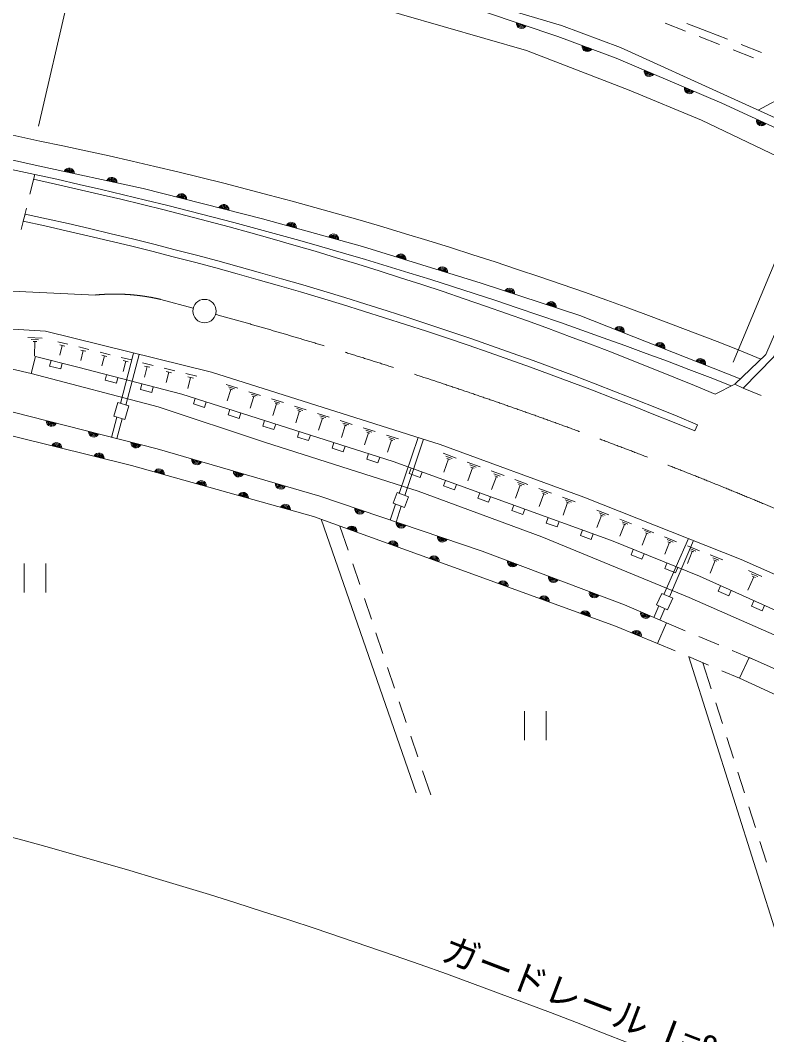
# Model space of a CAD drawing. Units: millimetres, scale not verified. Extents: x 40000 to 680000, y 20000 to 380000.
# Drawn here: x 448994 to 500271, y 259609 to 329304 of the extents above; entities that cross this region are included whole.
import ezdxf
from ezdxf.enums import TextEntityAlignment as Align

# ---------------------------------------------------------------- set-up
doc = ezdxf.new("R2010")
doc.units = ezdxf.units.MM
doc.header["$LTSCALE"] = 1000
doc.linetypes.add('CHAIN', pattern=[18.5, 12, -1.5, 3.5, -1.5])
for name, color, linetype, lineweight in [('M-BGD', 7, 'Continuous', 13), ('M-BMK', 2, 'CHAIN', 13), ('M-BMK-SRVR', 3, 'Continuous', 13), ('M-STR-HTXT', 7, 'Continuous', 13)]:
    doc.layers.add(name, color=color, linetype=linetype, lineweight=lineweight)
doc.styles.add('ＭＳ ゴシック', font='')
doc.styles.get('ＭＳ ゴシック').set_extended_font_data('MS Gothic')

msp = doc.modelspace()

# ---------------------------------------------------------------- linework, layer by layer
at = {"layer": 'M-BGD'}
for p, q in [((494702, 328556), (493306, 329104)), ((494776, 329092), (496168, 328553)), ((496168, 328553), (497580, 328005)), ((497030, 327644), (495633, 328191)), ((498513, 327642), (499911, 327099)), ((499357, 326731), (497961, 327279)), ((499687, 323128), (503391, 325149)), ((449983, 318715), (449652, 317359)), ((449415, 316388), (449059, 314931)), ((449319, 315994), (449199, 315504)), ((449504, 307505), (450507, 307472)), ((449751, 307371), (450252, 307355)), ((440407, 307208), (449744, 305032)), ((449872, 307242), (450123, 307234)), ((449997, 307238), (449965, 306235)), ((451581, 307217), (452252, 307051)), ((451707, 307008), (452043, 306924)), ((451875, 306966), (451709, 306295)), ((453026, 306858), (453702, 306691)), ((450033, 306202), (449744, 305032)), ((453153, 306648), (453491, 306564)), ((453322, 306606), (453155, 305930)), ((454473, 306500), (455160, 306329)), ((454602, 306285), (454945, 306200)), ((454774, 306243), (454603, 305555)), ((456782, 306442), (455879, 302982)), ((455931, 306138), (456630, 305965)), ((456240, 302872), (457168, 306346)), ((451105, 305931), (451007, 305544)), ((451007, 305544), (451783, 305348)), ((451783, 305348), (451881, 305736)), ((456062, 305920), (456412, 305833)), ((456237, 305876), (456063, 305177)), ((457400, 305773), (458111, 305597)), ((457534, 305552), (457889, 305463)), ((457712, 305507), (457535, 304796)), ((458882, 305406), (459605, 305227)), ((454927, 304955), (454827, 304568)), ((454827, 304568), (455602, 304367)), ((455602, 304367), (455702, 304754)), ((459018, 305180), (459379, 305091)), ((459199, 305135), (459019, 304412)), ((460369, 305037), (461117, 304851)), ((460509, 304804), (460884, 304711)), ((460696, 304757), (460511, 304009)), ((457348, 304329), (457247, 303941)), ((457247, 303941), (458022, 303741)), ((458022, 303741), (458122, 304128)), ((463132, 304275), (463933, 304022)), ((463469, 303948), (463217, 303148)), ((463301, 304111), (463701, 303985)), ((463369, 303980), (463570, 303917)), ((498662, 304031), (499887, 303531)), ((461011, 303326), (460890, 302945)), ((464694, 303782), (465498, 303529)), ((465033, 303454), (464779, 302650)), ((464863, 303618), (465265, 303492)), ((464932, 303486), (465133, 303423)), ((466259, 303289), (467067, 303034)), ((460890, 302945), (461652, 302702)), ((461652, 302702), (461774, 303083)), ((463393, 302567), (463272, 302186)), ((466600, 302959), (466345, 302151)), ((466429, 303124), (466833, 302997)), ((466499, 302991), (466701, 302928)), ((467828, 302794), (468640, 302538)), ((467999, 302629), (468405, 302501)), ((468069, 302495), (468272, 302431)), ((455631, 302030), (455271, 300651)), ((455622, 300562), (455986, 301922)), ((463272, 302186), (464034, 301943)), ((464034, 301943), (464156, 302324)), ((465775, 301808), (465654, 301427)), ((468170, 302463), (467914, 301651)), ((469401, 302298), (470217, 302041)), ((469745, 301966), (469488, 301150)), ((469573, 302132), (469981, 302003)), ((469643, 301998), (469847, 301934)), ((470978, 301801), (471797, 301543)), ((465654, 301427), (466416, 301184)), ((466416, 301184), (466538, 301565)), ((471323, 301467), (471065, 300648)), ((471151, 301634), (471560, 301505)), ((471221, 301499), (471426, 301435)), ((472559, 301303), (473382, 301043)), ((472732, 301135), (473144, 301005)), ((495513, 301521), (495323, 301089)), ((468157, 301049), (468036, 300668)), ((468036, 300668), (468798, 300425)), ((468798, 300425), (468920, 300806)), ((472905, 300967), (472646, 300144)), ((472802, 301000), (473008, 300935)), ((474143, 300803), (474970, 300543)), ((474491, 300466), (474231, 299639)), ((474317, 300635), (474731, 300504)), ((474388, 300499), (474595, 300434)), ((475023, 296803), (476324, 300640)), ((476687, 300526), (475409, 296657)), ((470540, 300290), (470418, 299909)), ((470418, 299909), (471180, 299666)), ((471180, 299666), (471302, 300047)), ((472922, 299531), (472800, 299150)), ((472800, 299150), (473562, 298907)), ((473562, 298907), (473684, 299289)), ((478042, 299555), (478939, 299226)), ((478408, 299166), (478079, 298269)), ((478225, 299360), (478674, 299196)), ((478296, 299207), (478520, 299125)), ((475853, 298543), (475717, 298167)), ((479693, 298949), (480585, 298622)), ((480057, 298563), (479730, 297671)), ((479875, 298756), (480321, 298593)), ((479946, 298604), (480169, 298522)), ((481338, 298346), (482225, 298021)), ((475717, 298167), (476469, 297895)), ((476469, 297895), (476605, 298271)), ((478204, 297692), (478067, 297316)), ((481700, 297962), (481375, 297076)), ((481519, 298154), (481963, 297991)), ((481590, 298002), (481811, 297921)), ((482978, 297744), (483859, 297421)), ((478067, 297316), (478820, 297044)), ((478820, 297044), (478956, 297420)), ((483338, 297363), (483015, 296482)), ((483158, 297554), (483599, 297392)), ((483228, 297403), (483448, 297322)), ((484613, 297145), (485488, 296824)), ((484792, 296955), (485229, 296795)), ((480554, 296841), (480418, 296465)), ((480418, 296465), (481170, 296193)), ((481170, 296193), (481306, 296569)), ((484970, 296766), (484649, 295890)), ((484861, 296806), (485080, 296725)), ((486242, 296547), (487112, 296228)), ((486420, 296359), (486855, 296199)), ((486489, 296210), (486706, 296131)), ((474402, 294971), (474772, 296062)), ((475164, 295913), (474807, 294834)), ((482905, 295990), (482769, 295614)), ((482769, 295614), (483521, 295342)), ((483521, 295342), (483657, 295718)), ((486597, 296170), (486278, 295301)), ((488592, 295655), (489416, 295329)), ((476181, 276237), (469664, 295024)), ((485256, 295139), (485120, 294763)), ((485872, 294491), (486008, 294867)), ((488922, 295286), (488596, 294461)), ((488757, 295470), (489169, 295307)), ((488819, 295326), (489025, 295245)), ((490172, 295029), (490972, 294713)), ((490333, 294850), (490732, 294692)), ((470950, 294558), (471510, 292901)), ((485120, 294763), (485872, 294491)), ((487606, 294288), (487470, 293912)), ((490493, 294671), (490176, 293872)), ((490393, 294711), (490593, 294632)), ((491709, 294421), (492521, 294100)), ((491872, 294239), (492278, 294079)), ((487470, 293912), (488222, 293640)), ((488222, 293640), (488359, 294016)), ((492035, 294058), (491714, 293246)), ((491933, 294098), (492136, 294017)), ((493209, 289858), (494896, 293698)), ((493259, 293808), (494083, 293482)), ((493589, 293439), (493263, 292615)), ((493424, 293623), (493836, 293460)), ((493486, 293480), (493692, 293398)), ((495251, 293557), (493604, 289682)), ((491103, 292955), (490952, 292584)), ((494820, 293190), (495657, 292859)), ((495156, 292815), (494825, 291979)), ((494988, 293003), (495406, 292837)), ((495051, 292857), (495260, 292774)), ((490952, 292584), (491693, 292283)), ((491693, 292283), (491844, 292653)), ((496386, 292570), (497251, 292228)), ((496733, 292183), (496391, 291318)), ((496560, 292376), (496992, 292205)), ((496625, 292226), (496842, 292140)), ((449254, 291985), (449254, 289985)), ((450754, 291985), (450754, 289985)), ((471830, 291954), (472310, 290533)), ((493418, 292012), (493267, 291641)), ((493267, 291641), (494008, 291340)), ((494008, 291340), (494159, 291710)), ((499022, 291495), (499931, 291093)), ((499376, 291067), (498975, 290158)), ((499199, 291281), (499653, 291080)), ((499263, 291117), (499490, 291017)), ((497101, 290451), (496938, 290086)), ((496938, 290086), (497667, 289759)), ((497667, 289759), (497831, 290124)), ((472630, 289585), (473110, 288164)), ((499382, 289427), (499218, 289062)), ((492512, 288272), (492863, 289072)), ((493269, 288891), (492929, 288093)), ((499218, 289062), (499948, 288735)), ((499948, 288735), (500112, 289100)), ((492767, 286485), (493381, 287898)), ((493381, 287898), (494675, 287357)), ((473430, 287217), (473910, 285796)), ((492767, 286485), (493971, 285978)), ((495598, 286971), (496982, 286392)), ((497904, 286006), (499199, 285464)), ((494892, 285590), (496275, 285008)), ((494927, 285576), (501064, 266158)), ((496465, 283366), (495892, 285169)), ((499061, 285525), (498400, 284113)), ((474230, 284848), (474710, 283427)), ((497196, 284620), (498400, 284113)), ((475030, 282480), (475510, 281059)), ((497223, 280983), (496768, 282413)), ((483627, 281836), (483627, 279836)), ((485127, 281836), (485127, 279836)), ((475830, 280111), (476310, 278690)), ((497981, 278601), (497526, 280030)), ((476630, 277743), (477189, 276086)), ((498738, 276218), (498284, 277648)), ((499496, 273836), (499042, 275266)), ((500254, 271454), (499799, 272883))]:
    msp.add_line(p, q, dxfattribs=at)
for points in [[(431657, 339316), (440841, 337824), (454601, 334913), (456320, 334666), (469460, 331365), (483762, 327231), (490814, 324498), (495793, 322437), (505218, 317920)], [(471868, 333212), (486171, 328942), (490236, 327434), (504921, 320744), (505372, 320588)], [(471440, 332638), (480892, 329888), (485922, 328197), (489936, 326708), (497197, 323599), (505330, 319859)], [(450337, 320999), (446182, 321921), (436665, 323726), (421166, 326055), (408077, 327237), (400564, 327692), (391266, 328028), (379353, 328025), (371833, 327959), (361464, 327563), (348410, 326613), (335071, 325153), (322834, 323444), (300605, 319973), (283771, 317367), (271209, 315210), (257368, 312838), (253830, 312164), (240297, 309900), (188987, 301195)], [(450222, 319309), (445827, 320291), (436386, 322115), (423376, 324168), (407940, 325460), (400304, 326003), (391239, 326362), (379213, 326375), (371909, 326255), (361569, 325784), (348585, 324839), (335253, 323176), (323139, 321421), (284086, 315397), (257745, 310877), (189278, 299386)], [(284745, 314812), (323229, 320820), (335333, 322574), (347986, 324085), (360327, 325119), (371927, 325647), (379217, 325767), (391225, 325695), (399427, 325383), (407893, 324855), (423348, 323438), (436281, 321516), (445684, 319619), (449983, 318715)], [(496729, 303618), (498074, 304315), (500212, 306349), (505218, 317920), (505372, 320588), (506184, 320162), (505943, 317762), (500743, 306160), (498662, 304031), (498074, 304315)], [(498458, 304680), (487440, 309030), (480651, 311239), (472510, 313769), (465633, 315674), (457427, 317756), (450222, 319309)], [(380047, 310245), (393666, 310182), (406660, 309483), (420525, 308070), (440932, 304313), (458399, 299853), (469566, 296605), (480716, 292838), (490499, 289141), (493381, 287898)], [(492767, 286485), (489892, 287674), (480086, 291244), (469130, 295218), (456633, 298723), (440543, 302703), (428271, 305099), (418814, 306692), (406682, 307969), (393814, 308662), (380065, 308711)], [(440574, 308565), (450726, 307944), (462123, 305117), (477827, 300166), (487699, 296546), (498514, 292266), (507428, 288327), (522214, 281130), (533076, 275387), (551478, 265555)], [(450033, 306202), (452954, 305466), (460096, 303617), (474599, 298997), (489612, 293562), (495650, 291103), (510686, 284352), (522331, 278745), (533347, 273040), (542049, 268148), (549051, 263945)], [(449744, 305032), (458462, 302739), (465769, 300311), (476318, 296943), (484815, 293811), (494941, 289645), (505521, 285008), (513420, 281325), (520382, 277887), (532397, 271807), (543817, 265643), (547513, 263654), (548696, 263287)], [(499061, 285525), (503927, 283381), (512245, 279310), (524521, 273249), (534118, 268104), (548763, 260075)], [(548033, 258600), (533329, 266648), (523763, 271776), (511640, 278027), (503229, 281879), (498400, 284113)]]:
    msp.add_lwpolyline(points, dxfattribs=at)
for points in [[(455702, 303036), (456453, 302807), (456166, 301866), (455414, 302096)], [(474886, 296855), (475659, 296563), (475382, 295831), (474609, 296123)], [(493059, 289924), (493811, 289590), (493462, 288805), (492710, 289139)]]:
    msp.add_lwpolyline(points, close=True, dxfattribs=at)
for centre, radius, start, end in [((483424, 329094), 354, 170.20988, 332.61506), ((483424, 329094), 283, 172.43392, 330.39102), ((483424, 329094), 212, 176.18025, 326.64469), ((483424, 329094), 142, 183.89198, 318.93296), ((483424, 329094), 100, 194.20964, 308.6153), ((487948, 327503), 354, 168.45136, 330.85654), ((487948, 327503), 283, 170.6754, 328.6325), ((487948, 327503), 212, 174.42173, 324.88618), ((487948, 327503), 142, 182.13346, 317.17445), ((487948, 327503), 100, 192.45112, 306.85679), ((492209, 325794), 354, 165.61701, 328.02218), ((492209, 325794), 283, 167.84104, 325.79814), ((492209, 325794), 212, 171.58737, 322.05182), ((492209, 325794), 142, 179.2991, 314.34009), ((492209, 325794), 100, 189.61676, 304.02243), ((494967, 324613), 354, 165.61701, 328.02218), ((494967, 324613), 283, 167.84104, 325.79814), ((494967, 324613), 212, 171.58737, 322.05182), ((494967, 324613), 142, 179.2991, 314.34009), ((494967, 324613), 100, 189.61676, 304.02243), ((499923, 322405), 354, 164.09854, 326.50371), ((499923, 322405), 283, 166.32258, 324.27968), ((499923, 322405), 212, 170.0689, 320.53335), ((499923, 322405), 142, 177.78063, 312.82162), ((499923, 322405), 100, 188.09829, 302.50396), ((393286, 42817), 283972, 67.9545, 78.41026), ((383002, 11979), 313965, 68.5464, 77.68184), ((452347, 318796), 354, 356.63311, 159.03829), ((452347, 318796), 283, 358.85715, 156.81425), ((452347, 318796), 212, 2.60347, 153.06792), ((452347, 318796), 142, 10.3152, 145.35619), ((452347, 318796), 100, 20.63287, 135.03853), ((455279, 318163), 354, 356.63311, 159.03829), ((393922, 59112), 265240, 67.19474, 77.81621), ((455279, 318163), 283, 358.85715, 156.81425), ((455279, 318163), 212, 2.60347, 153.06792), ((455279, 318163), 142, 10.3152, 145.35619), ((455279, 318163), 100, 20.63287, 135.03853), ((460062, 317031), 354, 354.56405, 156.96923), ((460062, 317031), 283, 356.78809, 154.74519), ((460062, 317031), 212, 0.53441, 150.99886), ((460062, 317031), 142, 8.24614, 143.28713), ((460062, 317031), 100, 18.56381, 132.96947), ((462970, 316294), 354, 354.56405, 156.96923), ((462970, 316294), 283, 356.78809, 154.74519), ((462970, 316294), 212, 0.53441, 150.99886), ((462970, 316294), 142, 8.24614, 143.28713), ((392583, 53951), 268114, 67.42428, 77.78325), ((462970, 316294), 100, 18.56381, 132.96947), ((391818, 50906), 270748, 67.52429, 77.76428), ((467611, 315070), 354, 353.31115, 155.71633), ((467611, 315070), 283, 355.53519, 153.49229), ((467611, 315070), 212, 359.28151, 149.74596), ((467611, 315070), 142, 6.99324, 142.03423), ((467611, 315070), 100, 17.31091, 131.71657), ((470502, 314269), 354, 353.31115, 155.71633), ((470502, 314269), 283, 355.53519, 153.49229), ((470502, 314269), 212, 359.28151, 149.74596), ((470502, 314269), 142, 6.99324, 142.03423), ((470502, 314269), 100, 17.31091, 131.71657), ((475132, 312897), 354, 351.53646, 153.94164), ((475132, 312897), 283, 353.7605, 151.7176), ((475132, 312897), 212, 357.50683, 147.97127), ((475132, 312897), 142, 5.21856, 140.25954), ((475132, 312897), 100, 15.53622, 129.94188), ((477997, 312007), 354, 351.53646, 153.94164), ((477997, 312007), 283, 353.7605, 151.7176), ((477997, 312007), 212, 357.50683, 147.97127), ((477997, 312007), 142, 5.21856, 140.25954), ((477997, 312007), 100, 15.53622, 129.94188), ((482603, 310547), 354, 350.76881, 153.17399), ((482603, 310547), 283, 352.99285, 150.94995), ((482603, 310547), 212, 356.73917, 147.20362), ((482603, 310547), 142, 4.4509, 139.49189), ((482603, 310547), 100, 14.76857, 129.17423), ((485455, 309619), 354, 350.76881, 153.17399), ((485455, 309619), 283, 352.99285, 150.94995), ((485455, 309619), 212, 356.73917, 147.20362), ((485455, 309619), 142, 4.4509, 139.49189), ((485455, 309619), 100, 14.76857, 129.17423), ((490139, 307906), 354, 347.25232, 149.6575), ((490139, 307906), 283, 349.47636, 147.43346), ((490139, 307906), 212, 353.22268, 143.68713), ((490139, 307906), 142, 0.93441, 135.9754), ((490139, 307906), 100, 11.25208, 125.65774), ((492929, 306804), 354, 347.25232, 149.6575), ((492929, 306804), 283, 349.47636, 147.43346), ((492929, 306804), 212, 353.22268, 143.68713), ((492929, 306804), 142, 0.93441, 135.9754), ((492929, 306804), 100, 11.25208, 125.65774), ((495719, 305703), 354, 347.25232, 149.6575), ((495719, 305703), 283, 349.47636, 147.43346), ((495719, 305703), 212, 353.22268, 143.68713), ((495719, 305703), 142, 0.93441, 135.9754), ((495719, 305703), 100, 11.25208, 125.65774), ((451132, 301764), 354, 174.47315, 336.87833), ((451132, 301764), 283, 176.69719, 334.65429), ((451132, 301764), 212, 180.44352, 330.90796), ((451132, 301764), 142, 188.15525, 323.19623), ((451132, 301764), 100, 198.47291, 312.87857), ((454039, 301022), 354, 174.47315, 336.87833), ((454039, 301022), 283, 176.69719, 334.65429), ((454039, 301022), 212, 180.44352, 330.90796), ((454039, 301022), 142, 188.15525, 323.19623), ((454039, 301022), 100, 198.47291, 312.87857), ((451487, 299940), 354, 354.90181, 157.30698), ((451487, 299940), 283, 357.12585, 155.08295), ((451487, 299940), 212, 0.87217, 151.33662), ((451487, 299940), 142, 8.5839, 143.62489), ((451487, 299940), 100, 18.90156, 133.30723), ((456946, 300279), 354, 174.47315, 336.87833), ((456946, 300279), 283, 176.69719, 334.65429), ((456946, 300279), 212, 180.44352, 330.90796), ((456946, 300279), 142, 188.15525, 323.19623), ((456946, 300279), 100, 198.47291, 312.87857), ((454399, 299219), 354, 354.90181, 157.30698), ((454399, 299219), 283, 357.12585, 155.08295), ((454399, 299219), 212, 0.87217, 151.33662), ((454399, 299219), 142, 8.5839, 143.62489), ((454399, 299219), 100, 18.90156, 133.30723), ((461117, 299118), 354, 172.58145, 334.98662), ((461117, 299118), 283, 174.80548, 332.76259), ((461117, 299118), 212, 178.55181, 329.01626), ((461117, 299118), 142, 186.26354, 321.30453), ((461117, 299118), 100, 196.5812, 310.98687), ((458534, 298133), 354, 353.13219, 155.53736), ((458534, 298133), 283, 355.35622, 153.31333), ((458534, 298133), 212, 359.10255, 149.567), ((463997, 298281), 354, 172.58145, 334.98662), ((463997, 298281), 283, 174.80548, 332.76259), ((458534, 298133), 142, 6.81428, 141.85527), ((458534, 298133), 100, 17.13194, 131.53761), ((461423, 297323), 354, 353.13219, 155.53736), ((461423, 297323), 283, 355.35622, 153.31333), ((463997, 298281), 212, 178.55181, 329.01626), ((463997, 298281), 142, 186.26354, 321.30453), ((463997, 298281), 100, 196.5812, 310.98687), ((461423, 297323), 212, 359.10255, 149.567), ((461423, 297323), 142, 6.81428, 141.85527), ((461423, 297323), 100, 17.13194, 131.53761), ((466878, 297443), 354, 172.58145, 334.98662), ((466878, 297443), 283, 174.80548, 332.76259), ((466878, 297443), 212, 178.55181, 329.01626), ((466878, 297443), 142, 186.26354, 321.30453), ((466878, 297443), 100, 196.5812, 310.98687), ((464311, 296513), 354, 353.13219, 155.53736), ((464311, 296513), 283, 355.35622, 153.31333), ((464311, 296513), 212, 359.10255, 149.567), ((464311, 296513), 142, 6.81428, 141.85527), ((464311, 296513), 100, 17.13194, 131.53761), ((467200, 295703), 354, 353.13219, 155.53736), ((467200, 295703), 283, 355.35622, 153.31333), ((467200, 295703), 212, 359.10255, 149.567), ((467200, 295703), 142, 6.81428, 141.85527), ((467200, 295703), 100, 17.13194, 131.53761), ((472316, 295733), 354, 170.13272, 332.5379), ((472316, 295733), 283, 172.35676, 330.31386), ((472316, 295733), 212, 176.10309, 326.56753), ((472316, 295733), 142, 183.81481, 318.8558), ((472316, 295733), 100, 194.13248, 308.53814), ((475158, 294773), 354, 170.13272, 332.5379), ((475158, 294773), 283, 172.35676, 330.31386), ((471769, 294203), 354, 348.86068, 151.26586), ((471769, 294203), 283, 351.08472, 149.04182), ((471769, 294203), 212, 354.83104, 145.29549), ((471769, 294203), 142, 2.54277, 137.58376), ((471769, 294203), 100, 12.86043, 127.2661), ((475158, 294773), 212, 176.10309, 326.56753), ((475158, 294773), 142, 183.81481, 318.8558), ((475158, 294773), 100, 194.13248, 308.53814), ((474590, 293180), 354, 348.86068, 151.26586), ((474590, 293180), 283, 351.08472, 149.04182), ((478001, 293813), 354, 170.13272, 332.5379), ((478001, 293813), 283, 172.35676, 330.31386), ((478001, 293813), 212, 176.10309, 326.56753), ((478001, 293813), 142, 183.81481, 318.8558), ((478001, 293813), 100, 194.13248, 308.53814), ((474590, 293180), 212, 354.83104, 145.29549), ((474590, 293180), 142, 2.54277, 137.58376), ((474590, 293180), 100, 12.86043, 127.2661), ((477410, 292157), 354, 348.86068, 151.26586), ((477410, 292157), 283, 351.08472, 149.04182), ((477410, 292157), 212, 354.83104, 145.29549), ((477410, 292157), 142, 2.54277, 137.58376), ((477410, 292157), 100, 12.86043, 127.2661), ((482820, 292101), 354, 168.09155, 330.49673), ((482820, 292101), 283, 170.31559, 328.27269), ((482820, 292101), 212, 174.06192, 324.52637), ((482820, 292101), 142, 181.77365, 316.81464), ((482820, 292101), 100, 192.09131, 306.49698), ((482151, 290435), 354, 348.79362, 151.1988), ((482151, 290435), 283, 351.01766, 148.97476), ((482151, 290435), 212, 354.76399, 145.22844), ((485627, 291040), 354, 168.09155, 330.49673), ((485627, 291040), 283, 170.31559, 328.27269), ((485627, 291040), 212, 174.06192, 324.52637), ((485627, 291040), 142, 181.77365, 316.81464), ((485627, 291040), 100, 192.09131, 306.49698), ((482151, 290435), 142, 2.47572, 137.51671), ((482151, 290435), 100, 12.79338, 127.19905), ((488433, 289979), 354, 168.09155, 330.49673), ((488433, 289979), 283, 170.31559, 328.27269), ((488433, 289979), 212, 174.06192, 324.52637), ((488433, 289979), 142, 181.77365, 316.81464), ((488433, 289979), 100, 192.09131, 306.49698), ((484970, 289408), 354, 348.79362, 151.1988), ((484970, 289408), 283, 351.01766, 148.97476), ((484970, 289408), 212, 354.76399, 145.22844), ((484970, 289408), 142, 2.47572, 137.51671), ((484970, 289408), 100, 12.79338, 127.19905), ((487789, 288382), 354, 348.79362, 151.1988), ((487789, 288382), 283, 351.01766, 148.97476), ((487789, 288382), 212, 354.76399, 145.22844), ((491961, 288569), 354, 165.47367, 327.87884), ((491961, 288569), 283, 167.6977, 325.65481), ((491961, 288569), 212, 171.44403, 321.90848), ((491961, 288569), 142, 179.15576, 314.19675), ((491961, 288569), 100, 189.47342, 303.87909), ((487789, 288382), 142, 2.47572, 137.51671), ((487789, 288382), 100, 12.79338, 127.19905), ((491309, 287030), 354, 346.32546, 148.73064), ((491309, 287030), 283, 348.5495, 146.5066), ((491309, 287030), 212, 352.29583, 142.76028), ((491309, 287030), 142, 0.00756, 135.04855), ((491309, 287030), 100, 10.32522, 124.73089)]:
    msp.add_arc(centre, radius, start, end, dxfattribs=at)
at = {"layer": 'M-BMK'}
for p, q in [((445988, 310800), (454152, 310429)), ((458651, 310125), (460872, 309516))]:
    msp.add_line(p, q, dxfattribs=at)
for centre, radius, start, end in [((455483, 296686), 13808, 76.73364, 95.52995), ((376521, -235), 321042, 66.49281, 74.48111)]:
    msp.add_arc(centre, radius, start, end, dxfattribs=at)
at = {"layer": 'M-BMK-SRVR'}
msp.add_circle((461649, 309327), 800, dxfattribs=at)
at = {"layer": 'M-STR-HTXT'}
for p, q in [((450251, 322030), (457951, 355426)), ((497966, 305818), (511963, 339375))]:
    msp.add_line(p, q, dxfattribs=at)
msp.add_arc((348438, -97014), 383447, 60.50827, 78.76898, dxfattribs=at)

# ---------------------------------------------------------------- texts
at = {"layer": 'M-STR-HTXT', "style": 'ＭＳ ゴシック'}
msp.add_text('ガードレール L=86.0', height=1833, rotation=339.092, dxfattribs=at).set_placement((489220, 261395), align=Align.MIDDLE_CENTER)

doc.saveas('drawing.dxf')
